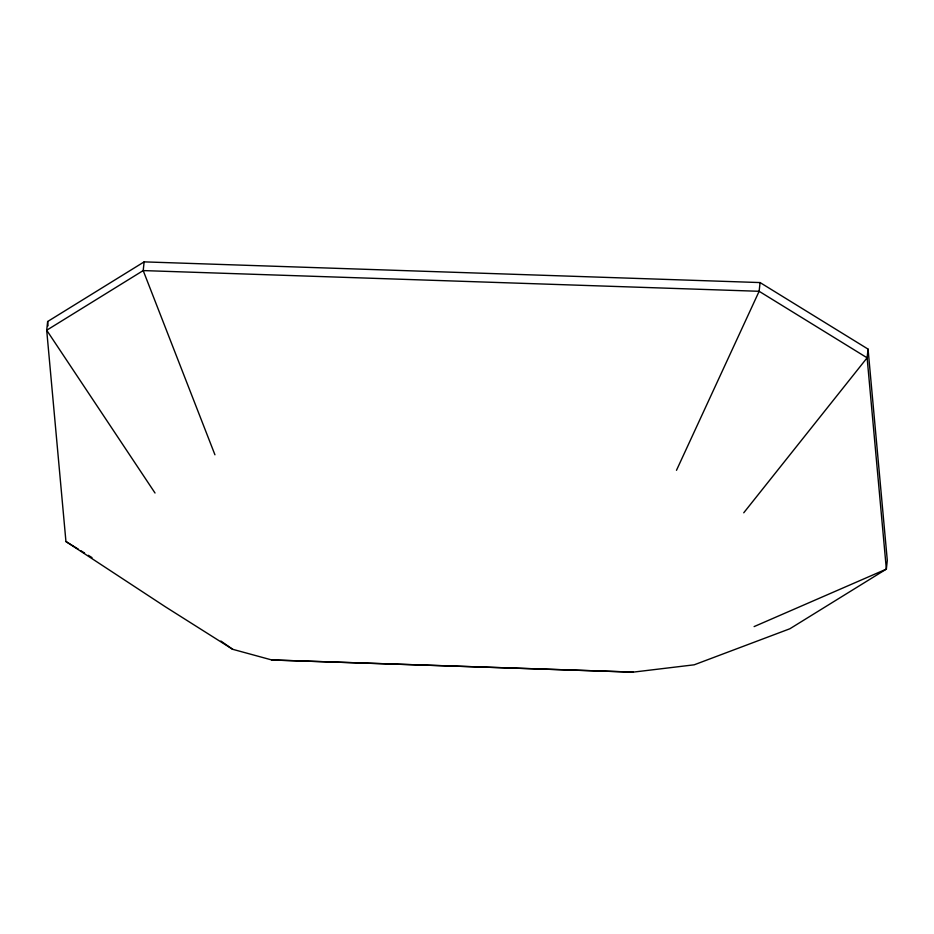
<?xml version="1.0" encoding="UTF-8"?>
<svg xmlns="http://www.w3.org/2000/svg" width="934" height="934" viewBox="0 0 934 934"><rect width="100%" height="100%" fill="white"/><g stroke="black" fill="none" stroke-linecap="round" stroke-linejoin="round"><path stroke-width="1.4" d="M47.646 321.518L46.7 330.239L65.94 541.533L165.376 606.796L232.648 649.293L271.794 659.976L633.229 672.13L694.196 664.81L789.86 628.769L886.354 569.11L887.3 560.4L868.06 349.106L760.078 282.57L144.14 261.87L47.646 321.518L48.043 325.861M144.14 261.87L143.194 270.58L214.937 454.788M760.078 282.57L759.132 291.291L676.485 470.304M868.06 349.106L867.114 357.815L886.354 569.11L754.112 626.597M743.744 512.801L867.114 357.815L759.132 291.291L143.194 270.58L46.7 330.239L155.021 493.012M271.794 659.976L633.229 672.13M65.94 541.533L78.351 549.18M80.838 550.71L84.562 553.01M88.286 555.298L92.011 557.598M220.903 641.051L232.648 649.293"/></g></svg>
